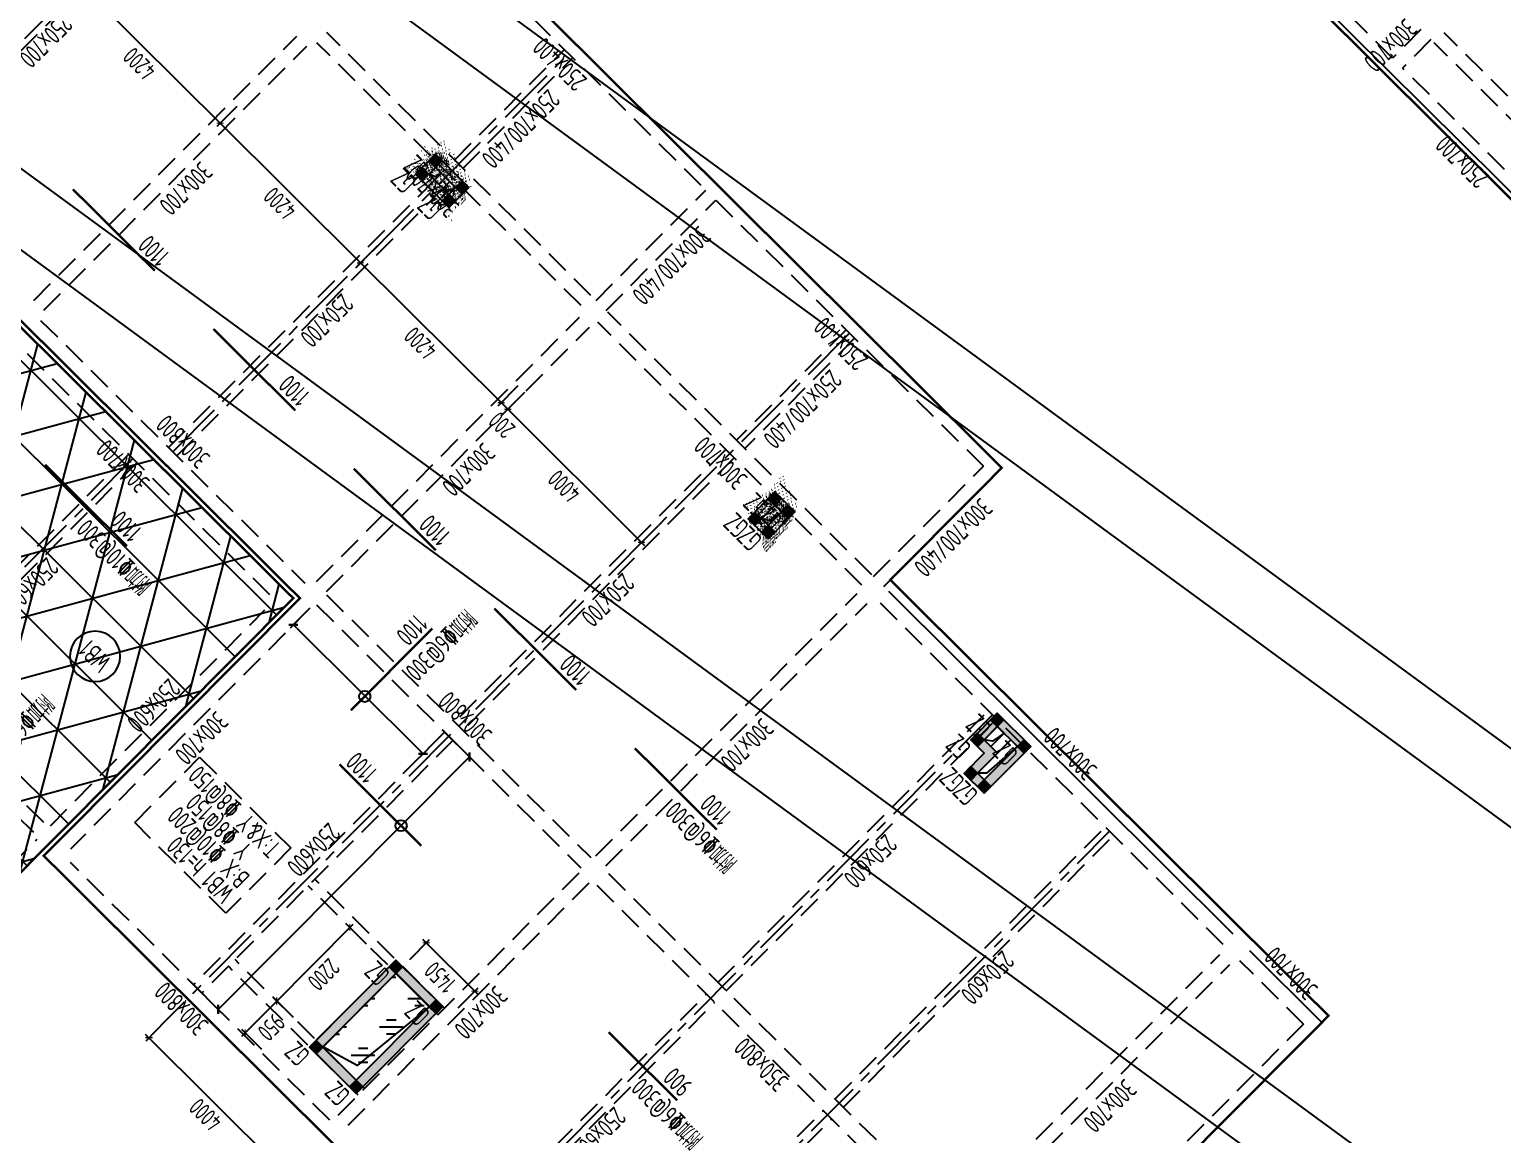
# Model space of a CAD drawing. Extents: x 517450926 to 520131079, y 3499134486 to 3500888201.
# Drawn here: x 518518356 to 518549581, y 3500261600 to 3500285021 of the extents above; entities that cross this region are included whole.
import ezdxf
from ezdxf.enums import TextEntityAlignment as Align

# ---------------------------------------------------------------- set-up
doc = ezdxf.new("R2010")
doc.units = 0
doc.header["$LTSCALE"] = 1000
doc.header["$MEASUREMENT"] = 0
doc.linetypes.add('CENTER', pattern=[2, 1.25, -0.25, 0.25, -0.25])
doc.linetypes.add('DASHED', pattern=[0.75, 0.5, -0.25])
doc.layers.get('0').update_dxf_attribs({"linetype": 'CONTINUOUS'})
doc.layers.get('Defpoints').update_dxf_attribs({"color": 2, "linetype": 'CONTINUOUS'})
for name, color, linetype in [('S_AXIS', 8, 'CENTER'), ('S_AXIS_DIMS', 3, 'CONTINUOUS'), ('S_BEAM', 4, 'DASHED'), ('S_BEAM_SECD_TEXT_HORZ', 9, 'CONTINUOUS'), ('S_BEAM_TEXT_HORZ', 7, 'CONTINUOUS'), ('S_BEAM_TEXT_VERT', 41, 'CONTINUOUS'), ('S_COLU', 2, 'CONTINUOUS'), ('S_COLU_HACH', 15, 'CONTINUOUS'), ('S_COLU_TEXT', 7, 'CONTINUOUS'), ('S_DETL', 7, 'CONTINUOUS'), ('S_DETL_HACH', 254, 'CONTINUOUS'), ('S_FLOR_ENHN', 91, 'DASHED'), ('S_FLOR_TEXT', 51, 'CONTINUOUS'), ('S_HOLE', 201, 'CONTINUOUS'), ('S_INDX', 11, 'CONTINUOUS'), ('S_PLAN_HACH', 254, 'CONTINUOUS'), ('S_PLAN_REIN', 1, 'CONTINUOUS')]:
    doc.layers.add(name, color=color, linetype=linetype)
doc.styles.add('TH-STYLE1', font='Tssdeng.shx', dxfattribs={"width": 0.7, "bigfont": 'Tssdchn.shx'})
doc.styles.add('TH-STYLE3', font='tssdeng.shx', dxfattribs={"width": 0.7, "bigfont": 'tssdchn.shx'})
doc.styles.add('样式 1', font='Tssdeng.shx', dxfattribs={"width": 0.7, "bigfont": 'Tssdchn.shx'})
doc.dimstyles.new('TSSD_100_100', dxfattribs={"dimtxt": 375, "dimasz": 100, "dimexe": 100, "dimexo": 0, "dimgap": 125, "dimtad": 1, "dimdec": 1, "dimdsep": 46, "dimtxsty": 'TH-STYLE3', "dimblk": 'ARCHTICK', "dimcen": -100, "dimdle": 100, "dimclrt": 7, "dimadec": 0, "dimazin": 0, "dimtfac": 1, "dimtdec": 1, "dimtix": 1, "dimtmove": 2, "dimatfit": 3, "dimldrblk": 'ARCHTICK', "dimfxl": 500, "dimfxlon": 1, "dimtolj": 1, "dimtzin": 0, "dimarcsym": 0})
doc.dimstyles.new('TSSD_100_100$0', dxfattribs={"dimtxt": 300, "dimasz": 100, "dimexe": 100, "dimexo": 250, "dimgap": 100, "dimtad": 1, "dimdec": 0, "dimzin": 0, "dimdsep": 46, "dimtxsty": 'TH-STYLE3', "dimblk": '_tsdbk', "dimcen": 0, "dimdle": 100, "dimclrt": 7, "dimadec": 1, "dimazin": 0, "dimtfac": 1, "dimtdec": 0, "dimtix": 1, "dimtmove": 2, "dimatfit": 3, "dimldrblk": '_tsdbk', "dimfxl": 1, "dimtolj": 1, "dimtzin": 0, "dimarcsym": 0})
pattern_1 = [(49.99999999999999, (-4138.909421205521, -3263.730762004852), (71.72601826007536, -6.275213498259504), [7.5, -82.5]), (355, (-4138.909421205521, -3263.730762004852), (-13.8751333613, 75.21921337000119), [6, -66]), (100.45144446, (-4132.93225312233, -3264.253695964813), (57.8508846727112, 68.94399909686294), [6.374019199999998, -70.11421119999997]), (46.18420000000002, (-4138.909421205521, -3243.730761528015), (106.7241330671573, -16.55192807930766), [11.25, -123.75]), (96.63563549, (-4130.015746593475, -3245.110092639923), (93.46619456742285, 97.41186007745506), [9.5610342, -105.171376]), (351.1841639899999, (-4138.909421205521, -3243.730761528015), (93.46619450547733, 97.41186002699904), [9, -99.0000001]), (20.99999999999998, (-4128.909420967102, -3248.730761528015), (59.69070521184618, -40.2618890665339), [7.5, -82.5]), (326.0000000000001, (-4128.909420967102, -3248.730761528015), (24.33153319215817, 72.5150045046853), [6, -66]), (71.45144473999999, (-4123.935195684433, -3252.085919380188), (84.02223767299711, 32.25311528063538), [6.374019000000001, -70.1142112]), (37.50000000000001, (-4138.909421205521, -3263.730762004852), (1.215985531729071, 33.28938538313115), [0, -65.19999999999999, 0, -67, 0, -66.25]), (7.499999999999987, (-4138.909421205521, -3263.730762004852), (26.30695374421486, 39.44117118823603), [0, -38.2, 0, -63.7, 0, -25.25]), (327.4999999999999, (-4161.209421157837, -3263.730761528015), (53.38224361724092, -2.255487173437977), [0, -25, 0, -78, 0, -103.5]), (317.5, (-4171.209421157837, -3263.730761528015), (58.31861693423862, 10.01049823323177), [0, -32.49999999999999, 0, -51.79999999999999, 0, -73.49999999999999])]

# ---------------------------------------------------------------- blocks, each defined once
blk = doc.blocks.new('_ArchTick')
at = {"color": 0, "const_width": 0.25}
blk.add_lwpolyline([(-0.5303300858904549, -0.5303300858895454), (0.5303300858904549, 0.5303300858895454)], dxfattribs=at)
blk = doc.blocks.new('*D164')
at = {"layer": 'Defpoints', "color": 0, "transparency": 16777216}
for p in [(518521376.2760944, 3500264141.34024), (518520889.4949999, 3500263651.879093), (518524212.457341, 3500261320.688554)]:
    blk.add_point(p, dxfattribs=at)
at = {"layer": 'S_AXIS_DIMS', "color": 0, "lineweight": -2, "transparency": 16777216}
for p, q in [((518521242.0764606, 3500264006.401749), (518520818.9787078, 3500263580.974562)), ((518523796.5807779, 3500260760.711115), (518520818.5904686, 3500263722.395385)), ((518524078.2577074, 3500261185.750063), (518523655.1599545, 3500260760.322876))]:
    blk.add_line(p, q, dxfattribs=at)
at = {"layer": 'S_AXIS_DIMS', "color": 0, "lineweight": -2, "transparency": 16777216, "xscale": 100, "yscale": 100, "zscale": 100}
for p, rotation in [((518520889.4949999, 3500263651.879093), 135.1572922653654), ((518523725.6762466, 3500260831.227407), 315.1572922653655)]:
    blk.add_blockref('_ArchTick', p, dxfattribs=dict(at, rotation=rotation))
at = {"layer": 'S_AXIS_DIMS', "color": 7, "transparency": 16777216, "insert": (518522087.2222102, 3500262019.97659), "char_height": 375, "attachment_point": 5, "rotation": 135.1572922653654, "style": 'TH-STYLE3'}
blk.add_mtext('\\A1;4000', dxfattribs=at)
blk = doc.blocks.new('*D165')
at = {"layer": 'Defpoints', "color": 0, "transparency": 16777216}
for p in [(518525861.4294615, 3500280563.328172), (518525373.9640305, 3500280073.17892), (518528839.4197838, 3500277601.643887)]:
    blk.add_point(p, dxfattribs=at)
at = {"layer": 'S_AXIS_DIMS', "color": 0, "lineweight": -2, "transparency": 16777216}
for p, q in [((518525726.5454912, 3500280427.701575), (518525303.4477382, 3500280002.274388)), ((518528422.8588848, 3500277040.978343), (518525303.0594993, 3500280143.695211)), ((518528704.5358145, 3500277466.017291), (518528281.4380615, 3500277040.590104))]:
    blk.add_line(p, q, dxfattribs=at)
at = {"layer": 'S_AXIS_DIMS', "color": 0, "lineweight": -2, "transparency": 16777216, "xscale": 100, "yscale": 100, "zscale": 100}
for p, rotation in [((518525373.9640305, 3500280073.17892), 135.1572922653654), ((518528351.9543538, 3500277111.494636), 315.1572922653655)]:
    blk.add_blockref('_ArchTick', p, dxfattribs=dict(at, rotation=rotation))
at = {"layer": 'S_AXIS_DIMS', "color": 7, "transparency": 16777216, "insert": (518526642.5957789, 3500278370.760118), "char_height": 375, "attachment_point": 5, "rotation": 135.1572922653654, "style": 'TH-STYLE3'}
blk.add_mtext('\\A1;4200', dxfattribs=at)
blk = doc.blocks.new('*D166')
at = {"layer": 'Defpoints', "color": 0, "transparency": 16777216}
for p in [(518522883.4391365, 3500283525.012454), (518522395.9737082, 3500283034.863205), (518525861.4294586, 3500280563.328168)]:
    blk.add_point(p, dxfattribs=at)
at = {"layer": 'S_AXIS_DIMS', "color": 0, "lineweight": -2, "transparency": 16777216}
for p, q in [((518525444.8685627, 3500280002.662628), (518522325.0691769, 3500283105.379497)), ((518522748.5551689, 3500283389.38586), (518522325.4574161, 3500282963.958673)), ((518525726.5454924, 3500280427.701576), (518525303.4477396, 3500280002.274389))]:
    blk.add_line(p, q, dxfattribs=at)
at = {"layer": 'S_AXIS_DIMS', "color": 0, "lineweight": -2, "transparency": 16777216, "xscale": 100, "yscale": 100, "zscale": 100}
for p, rotation in [((518522395.9737082, 3500283034.863205), 135.1572922653654), ((518525373.9640317, 3500280073.178921), 315.1572922653655)]:
    blk.add_blockref('_ArchTick', p, dxfattribs=dict(at, rotation=rotation))
at = {"layer": 'S_AXIS_DIMS', "color": 7, "transparency": 16777216, "insert": (518523664.6054568, 3500281332.444403), "char_height": 375, "attachment_point": 5, "rotation": 135.1572922653654, "style": 'TH-STYLE3'}
blk.add_mtext('\\A1;4200', dxfattribs=at)
blk = doc.blocks.new('*D167')
at = {"layer": 'Defpoints', "color": 0, "transparency": 16777216}
for p in [(518519905.4488153, 3500286486.69674), (518519417.9833865, 3500285996.54749), (518522883.4391379, 3500283525.012455)]:
    blk.add_point(p, dxfattribs=at)
at = {"layer": 'S_AXIS_DIMS', "color": 0, "lineweight": -2, "transparency": 16777216}
for p, q in [((518519770.5648475, 3500286351.070146), (518519347.4670944, 3500285925.642959)), ((518522466.8782408, 3500282964.346913), (518519347.0788553, 3500286067.063782)), ((518522748.5551708, 3500283389.385861), (518522325.4574177, 3500282963.958674))]:
    blk.add_line(p, q, dxfattribs=at)
at = {"layer": 'S_AXIS_DIMS', "color": 0, "lineweight": -2, "transparency": 16777216, "xscale": 100, "yscale": 100, "zscale": 100}
for p, rotation in [((518519417.9833865, 3500285996.54749), 135.1572922653654), ((518522395.9737098, 3500283034.863206), 315.1572922653655)]:
    blk.add_blockref('_ArchTick', p, dxfattribs=dict(at, rotation=rotation))
at = {"layer": 'S_AXIS_DIMS', "color": 7, "transparency": 16777216, "insert": (518520686.6151352, 3500284294.128688), "char_height": 375, "attachment_point": 5, "rotation": 135.1572922653654, "style": 'TH-STYLE3'}
blk.add_mtext('\\A1;4200', dxfattribs=at)
blk = doc.blocks.new('*D172')
at = {"layer": 'Defpoints', "color": 0, "transparency": 16777216}
for p in [(518528834.8885312, 3500277597.087687), (518528976.6975975, 3500277456.0551), (518528493.7634213, 3500276970.46205)]:
    blk.add_point(p, dxfattribs=at)
at = {"layer": 'S_AXIS_DIMS', "color": 0, "lineweight": -2, "transparency": 16777216}
for p, q in [((518528351.9543557, 3500277111.494638), (518528281.0498245, 3500277182.01093)), ((518528704.5358167, 3500277466.017294), (518528281.4380636, 3500277040.590107)), ((518528846.3448822, 3500277324.984706), (518528423.2471292, 3500276899.557519)), ((518528351.9543557, 3500277111.494638), (518528493.7634213, 3500276970.46205)), ((518528493.7634213, 3500276970.46205), (518528564.6679525, 3500276899.945758))]:
    blk.add_line(p, q, dxfattribs=at)
at = {"layer": 'S_AXIS_DIMS', "color": 0, "lineweight": -2, "transparency": 16777216, "xscale": 100, "yscale": 100, "zscale": 100}
for p, rotation in [((518528351.9543557, 3500277111.494638), 315.1572922653655), ((518528493.7634213, 3500276970.46205), 135.1572922653654)]:
    blk.add_blockref('_ArchTick', p, dxfattribs=dict(at, rotation=rotation))
at = {"layer": 'S_AXIS_DIMS', "color": 7, "transparency": 16777216, "insert": (518528369.0599513, 3500276636.119896), "char_height": 375, "attachment_point": 5, "rotation": 135.1572922653654, "style": 'TH-STYLE3'}
blk.add_mtext('\\A1;200', dxfattribs=at)
blk = doc.blocks.new('*D278')
at = {"layer": 'Defpoints', "color": 0, "transparency": 16777216}
for p in [(518549895.1291022, 3500286861.138081), (518552873.1194119, 3500283899.453811), (518552520.537956, 3500283544.931159)]:
    blk.add_point(p, dxfattribs=at)
at = {"layer": 'S_AXIS_DIMS', "color": 0, "lineweight": -2, "transparency": 16777216}
for p, q in [((518549895.1291022, 3500286861.138081), (518549472.0313544, 3500286435.710899)), ((518549471.6431155, 3500286577.131722), (518552591.4424872, 3500283474.414867)), ((518552873.1194119, 3500283899.453811), (518552450.0216639, 3500283474.026628))]:
    blk.add_line(p, q, dxfattribs=at)
at = {"layer": 'S_AXIS_DIMS', "color": 0, "lineweight": -2, "transparency": 16777216, "xscale": 100, "yscale": 100, "zscale": 100}
for p, rotation in [((518549542.5476465, 3500286506.61543), 135.1572922659514), ((518552520.537956, 3500283544.931159), 315.1572922659514)]:
    blk.add_blockref('_ArchTick', p, dxfattribs=dict(at, rotation=rotation))
at = {"layer": 'S_AXIS_DIMS', "color": 7, "transparency": 16777216, "insert": (518550811.1793885, 3500284804.196635), "char_height": 375, "attachment_point": 5, "rotation": 135.1572922659514, "style": 'TH-STYLE3'}
blk.add_mtext('\\A1;4200', dxfattribs=at)
blk = doc.blocks.new('*D298')
at = {"layer": 'Defpoints', "color": 0, "transparency": 16777216}
for p in [(518526767.5251381, 3500265662.463688), (518526266.9030263, 3500265159.085319), (518527153.9861443, 3500263994.790025)]:
    blk.add_point(p, dxfattribs=at)
at = {"layer": 'S_AXIS_DIMS', "color": 0, "lineweight": -2, "transparency": 16777216}
for p, q in [((518526414.9436774, 3500265307.941032), (518526838.0414302, 3500265733.368219)), ((518527866.5453691, 3500264569.461162), (518526696.6206069, 3500265732.97998)), ((518527443.0593772, 3500264285.454798), (518527866.15713, 3500264710.881985))]:
    blk.add_line(p, q, dxfattribs=at)
at = {"layer": 'S_AXIS_DIMS', "color": 0, "lineweight": -2, "transparency": 16777216, "xscale": 100, "yscale": 100, "zscale": 100}
for p, rotation in [((518526767.5251381, 3500265662.463688), 135.1572922659514), ((518527795.6408379, 3500264639.977454), 315.1572922659514)]:
    blk.add_blockref('_ArchTick', p, dxfattribs=dict(at, rotation=rotation))
at = {"layer": 'S_AXIS_DIMS', "color": 7, "transparency": 16777216, "insert": (518527061.2195749, 3500264929.64391), "char_height": 375, "attachment_point": 5, "rotation": 135.1572922659514, "style": 'TH-STYLE3'}
blk.add_mtext('\\A1;1450', dxfattribs=at)
blk = doc.blocks.new('*D299')
at = {"layer": 'Defpoints', "color": 0, "transparency": 16777216}
for p in [(518523596.6008549, 3500264429.933163), (518524144.9054344, 3500263884.630835), (518523475.0006733, 3500263211.037805)]:
    blk.add_point(p, dxfattribs=at)
at = {"layer": 'S_AXIS_DIMS', "color": 0, "lineweight": -2, "transparency": 16777216}
for p, q in [((518522856.179801, 3500263685.4356), (518523667.117146, 3500264500.837694)), ((518523951.1235096, 3500264077.351703), (518523525.6963227, 3500264500.449455)), ((518523281.2187488, 3500263403.758671), (518522855.7915618, 3500263826.856424))]:
    blk.add_line(p, q, dxfattribs=at)
at = {"layer": 'S_AXIS_DIMS', "color": 0, "lineweight": -2, "transparency": 16777216, "xscale": 100, "yscale": 100, "zscale": 100}
for p, rotation in [((518523596.6008539, 3500264429.933163), 45.15729226595141), ((518522926.6960931, 3500263756.340132), 225.1572922659514)]:
    blk.add_blockref('_ArchTick', p, dxfattribs=dict(at, rotation=rotation))
at = {"layer": 'S_AXIS_DIMS', "color": 7, "transparency": 16777216, "insert": (518523483.2251337, 3500263872.773234), "char_height": 375, "attachment_point": 5, "rotation": 225.1572922659514, "style": 'TH-STYLE3'}
blk.add_mtext('\\A1;950', dxfattribs=at)
blk = doc.blocks.new('*D300')
at = {"layer": 'Defpoints', "color": 0, "transparency": 16777216}
for p in [(518525147.9592857, 3500265989.83285), (518525731.7161262, 3500265409.27238), (518524144.9054344, 3500263884.630835)]:
    blk.add_point(p, dxfattribs=at)
at = {"layer": 'S_AXIS_DIMS', "color": 0, "lineweight": -2, "transparency": 16777216}
for p, q in [((518523526.0845628, 3500264359.02863), (518525218.4755764, 3500266060.737381)), ((518525502.4819403, 3500265637.251389), (518525077.0547533, 3500266060.349142)), ((518523951.1235111, 3500264077.351701), (518523525.6963241, 3500264500.449454))]:
    blk.add_line(p, q, dxfattribs=at)
at = {"layer": 'S_AXIS_DIMS', "color": 0, "lineweight": -2, "transparency": 16777216, "xscale": 100, "yscale": 100, "zscale": 100}
for p, rotation in [((518525147.9592843, 3500265989.83285), 45.15729226595141), ((518523596.6008551, 3500264429.933162), 225.1572922659514)]:
    blk.add_blockref('_ArchTick', p, dxfattribs=dict(at, rotation=rotation))
at = {"layer": 'S_AXIS_DIMS', "color": 7, "transparency": 16777216, "insert": (518524593.8567302, 3500264989.519593), "char_height": 375, "attachment_point": 5, "rotation": 225.1572922659514, "style": 'TH-STYLE3'}
blk.add_mtext('\\A1;2200', dxfattribs=at)
blk = doc.blocks.new('_tsdbk')
blk.add_line((-1, 0), (0, 0))
at = {"const_width": 0.5}
blk.add_lwpolyline([(-0.7000000000000001, -0.7000000000000001), (0.7000000000000001, 0.7000000000000001)], dxfattribs=at)
blk = doc.blocks.new('*D388')
at = {"layer": 'Defpoints', "color": 0, "transparency": 16777216}
for p in [(518526919.9605582, 3500270362.544082), (518527681.928057, 3500269604.748928), (518521595.9811552, 3500265009.251374)]:
    blk.add_point(p, dxfattribs=at)
at = {"layer": 'S_FLOR_TEXT', "color": 0, "lineweight": -2, "transparency": 16777216}
for p, q in [((518527097.2219069, 3500270186.253372), (518527752.8325965, 3500269534.232644)), ((518522428.4649374, 3500264322.36076), (518527611.4117732, 3500269533.844388)), ((518521773.2425039, 3500264832.960665), (518522428.8531933, 3500264180.939937))]:
    blk.add_line(p, q, dxfattribs=at)
at = {"layer": 'S_FLOR_TEXT', "color": 0, "lineweight": -2, "transparency": 16777216, "xscale": 100, "yscale": 100, "zscale": 100}
for p, rotation in [((518527681.928057, 3500269604.748928), 45.15729901318959), ((518522357.9486537, 3500264251.456221), 225.1572990131896)]:
    blk.add_blockref('_tsdbk', p, dxfattribs=dict(at, rotation=rotation))
blk = doc.blocks.new('*D389')
at = {"layer": 'Defpoints', "color": 0, "transparency": 16777216}
for p in [(518528981.2288494, 3500277460.611299), (518528493.763422, 3500276970.46205), (518531817.4100943, 3500274639.959612)]:
    blk.add_point(p, dxfattribs=at)
at = {"layer": 'S_AXIS_DIMS', "color": 0, "lineweight": -2, "transparency": 16777216}
for p, q in [((518528846.3448827, 3500277324.984706), (518528423.2471299, 3500276899.557519)), ((518531400.8491995, 3500274079.294073), (518528422.858891, 3500277040.978343)), ((518531682.526129, 3500274504.333021), (518531259.4283762, 3500274078.905834))]:
    blk.add_line(p, q, dxfattribs=at)
at = {"layer": 'S_AXIS_DIMS', "color": 0, "lineweight": -2, "transparency": 16777216, "xscale": 100, "yscale": 100, "zscale": 100}
for p, rotation in [((518528493.763422, 3500276970.46205), 135.1572922653654), ((518531329.9446683, 3500274149.810366), 315.1572922653655)]:
    blk.add_blockref('_ArchTick', p, dxfattribs=dict(at, rotation=rotation))
at = {"layer": 'S_AXIS_DIMS', "color": 7, "transparency": 16777216, "insert": (518529691.4906321, 3500275338.559548), "char_height": 375, "attachment_point": 5, "rotation": 135.1572922653654, "style": 'TH-STYLE3'}
blk.add_mtext('\\A1;4000', dxfattribs=at)
blk = doc.blocks.new('*D390')
at = {"layer": 'Defpoints', "color": 0, "transparency": 16777216}
for p in [(518524407.2732923, 3500272861.47308), (518527154.8238757, 3500270128.966762), (518526699.5513396, 3500269671.187647)]:
    blk.add_point(p, dxfattribs=at)
at = {"layer": 'S_FLOR_TEXT', "color": 0, "lineweight": -2, "transparency": 16777216}
for p, q in [((518524230.9825621, 3500272684.211752), (518523881.4844642, 3500272332.789434)), ((518524022.9052875, 3500272333.177673), (518526628.6468084, 3500269741.703939)), ((518526978.5331454, 3500269951.705434), (518526629.0350475, 3500269600.283116))]:
    blk.add_line(p, q, dxfattribs=at)
at = {"layer": 'S_FLOR_TEXT', "color": 0, "lineweight": -2, "transparency": 16777216, "xscale": 100, "yscale": 100, "zscale": 100}
for p, rotation in [((518523952.0007563, 3500272403.693965), 135.1572923024953), ((518526699.5513396, 3500269671.187647), 315.1572923024953)]:
    blk.add_blockref('_tsdbk', p, dxfattribs=dict(at, rotation=rotation))
blk = doc.blocks.new('B-Num')
blk.add_circle((29.11959014578315, 398.9386537673927), 400)
at = {"style": 'TH-STYLE1', "width": 0.7, "flags": 8}
blk.add_attdef('LBN', text='', height=250, dxfattribs=at).set_placement((29.11959014578315, 277.5480480257174), align=Align.CENTER)
blk = doc.blocks.new('A$C04C438BD')
at = {"layer": 'S_COLU_HACH'}
blk.add_hatch(color=256, dxfattribs=at).paths.add_polyline_path([(0, 200), (200, 200), (200, 0), (0, 0)])
at = {"layer": 'S_COLU'}
blk.add_lwpolyline([(0, 200), (200, 200), (200, 0), (0, 0)], close=True, dxfattribs=at)
at = {"layer": 'S_COLU_TEXT', "style": 'TH-STYLE3', "width": 0.65}
blk.add_text('GZ', height=420, dxfattribs=at).set_placement((70, 270))
blk = doc.blocks.new('A$C764F1892')
at = {"layer": 'S_DETL_HACH'}
h = blk.add_hatch(dxfattribs=at)
h.set_pattern_fill('AR-CONC', color=256, scale=10)
h.set_pattern_definition(pattern_1)
h.paths.add_polyline_path([(18450.49998569489, 52654.1210193634), (18450.4999859333, 55254.12102031708), (17050.49998617172, 55254.1210193634), (17050.49998617172, 52654.12101984024)])
h.paths.add_polyline_path([(18250.49998617172, 52854.1210193634), (17250.49998617172, 52854.12101984024), (17250.49998569489, 55054.12102031708), (18250.4999859333, 55054.12102031708)], flags=16)
h = blk.add_hatch(dxfattribs=at)
h.set_pattern_fill('AR-CONC', color=256, scale=10)
h.set_pattern_definition(pattern_1)
h.paths.add_polyline_path([(13100.49998784065, 39954.12104797363), (13100.49998736382, 40754.12104558945), (12700.49998688698, 40754.12104558945), (12700.4999871254, 41354.12104415894), (12100.49998831749, 41354.12104701996), (12100.49998664856, 39954.12104797363)])
h.paths.add_polyline_path([(12900.49998736382, 40154.12104845047), (12300.49998688698, 40154.12104797363), (12300.49998831749, 41154.12104606628), (12500.49998736382, 41154.12104558945), (12500.49998736382, 40554.12104558945), (12900.49998760223, 40554.12104558945)], flags=16)
h = blk.add_hatch(dxfattribs=at)
h.set_pattern_fill('AR-CONC', color=256, scale=10)
h.set_pattern_definition(pattern_1)
h.paths.add_polyline_path([(19750.50819587708, 39955.2181801796), (19750.4914124012, 40755.21817970276), (19150.49823212624, 40754.12102890015), (19150.51501584053, 39954.12102985382)])
h.paths.add_polyline_path([(19550.49991106987, 40155.21818113327), (19350.4999101162, 40154.12102842331), (19350.4999101162, 40554.12102842331), (19550.49991059303, 40555.21818208694)], flags=16)
h = blk.add_hatch(dxfattribs=at)
h.set_pattern_fill('AR-CONC', color=256, scale=10)
h.set_pattern_definition(pattern_1)
h.paths.add_polyline_path([(29900.27256131172, 39954.11274051666), (29900.49998855591, 40554.10591936111), (28900.49999380112, 40554.12270450592), (28900.272564888, 39954.12952518463)])
h.paths.add_polyline_path([(29700.95109844208, 40154.12102556229), (29100.272564888, 40154.12102603912), (29100.49999332428, 40354.12102651596), (29700.49999094009, 40354.12102603912)], flags=16)
at = {"layer": 'S_DETL'}
for points in [[(17050.49998617172, 55254.1210193634), (18450.4999859333, 55254.12102031708), (18450.49998569489, 52654.1210193634), (17050.49998617172, 52654.12101984024)], [(17250.49998569489, 55054.12102031708), (18250.4999859333, 55054.12102031708), (18250.49998617172, 52854.1210193634), (17250.49998617172, 52854.12101984024)], [(13100.49998736382, 40754.12104558945), (12700.49998688698, 40754.12104558945), (12700.4999871254, 41354.12104415894), (12100.49998831749, 41354.12104701996), (12100.49998664856, 39954.12104797363), (13100.49998784065, 39954.12104797363)], [(19150.49823212624, 40754.12102890015), (19750.4914124012, 40755.21817970276), (19750.50819587708, 39955.2181801796), (19150.51501584053, 39954.12102985382)], [(19550.49991059303, 40555.21818208694), (19350.4999101162, 40554.12102842331), (19350.4999101162, 40154.12102842331), (19550.49991106987, 40155.21818113327)], [(28900.49999380112, 40554.12270450592), (28900.272564888, 39954.12952518463), (29900.27256131172, 39954.11274051666), (29900.49998855591, 40554.10591936111)], [(29100.272564888, 40154.12102603912), (29100.49999332428, 40354.12102651596), (29700.49999094009, 40354.12102603912), (29700.95109844208, 40154.12102556229)]]:
    blk.add_lwpolyline(points, close=True, dxfattribs=at)
blk.add_lwpolyline([(12900.49998688698, 40554.12104558945), (12500.49998736382, 40554.12104558945), (12500.49998736382, 41154.12104558945), (12300.49998831749, 41154.12104606628), (12300.49998688698, 40154.12104797363), (12900.49998736382, 40154.12104845047), (12900.49998736382, 40554.12104606628)], dxfattribs=at)
at = {"layer": 'S_COLU'}
for p in [(17050.49998617172, 55054.12101984024), (18250.49999713898, 55053.44287490845), (17050.49998641014, 52654.12101888657), (18250.4999973774, 52653.44287395477), (12100.49998831749, 41154.12104701996), (12500.49998736382, 41154.12104415894), (12900.49998688698, 40554.12104558945), (19150.4982316494, 40554.12102890015), (19550.49142432213, 40554.54003429413), (28900.49999332428, 40354.12270450592), (29700.50000023842, 40353.42777347565), (12100.49998688698, 39954.12104797363), (12900.49998736382, 39954.12104845047), (19150.5150039196, 39954.79917478561), (19550.50819587708, 39955.21817970276), (28900.49329137802, 39954.80766820908), (29700.49329805374, 39954.1127371788)]:
    blk.add_blockref('A$C04C438BD', p, dxfattribs=at)

msp = doc.modelspace()

# ---------------------------------------------------------------- hatches: boundary and pattern name
at = {"layer": 'S_PLAN_HACH', "transparency": 33554559}
h = msp.add_hatch(dxfattribs=at)
h.set_pattern_fill('NET3', color=256, scale=10000)
h.set_pattern_definition([(135.1572922659513, (518275663.3812712, 3500508607.999964), (-881.4536518802511, -886.3066397060157), []), (195.1572922659514, (518275663.3812712, 3500508607.999964), (326.8372395881056, -1206.51457463987), []), (255.1572922659514, (518275663.3812712, 3500508607.999964), (1208.290891468357, -320.2079349338547), [])])
h.paths.add_polyline_path([(518516112.6146809, 3500265103.274226), (518490587.0503843, 3500290489.072839), (518498414.3589899, 3500298359.475978), (518523939.9232866, 3500272973.677364)], flags=17)
h = msp.add_hatch(dxfattribs=at)
h.set_pattern_fill('GOST_GLASS', color=256, scale=100)
h.set_pattern_definition([(180.1572922659514, (518601054.3006722, 3500126081.514159), (-601.6448977409144, 598.3505803643253), [500, -700]), (180.1572922659514, (518600903.8894721, 3500126231.10178), (-601.6448977409144, 598.3505803643253), [200, -1000]), (180.1572922659514, (518600904.7130513, 3500125931.102959), (-601.6448977409144, 598.3505803643253), [200, -1000])])
h.paths.add_polyline_path([(518525283.557328, 3500262752.213651), (518524574.5120155, 3500263457.376571), (518526125.870443, 3500265017.276257), (518526834.9157556, 3500264312.113337)])

# ---------------------------------------------------------------- linework, layer by layer
at = {"layer": 'S_AXIS'}
for p, q in [((518515437.2658599, 3500281993.913416), (518523828.7065088, 3500290431.554517)), ((518521393.2464783, 3500276070.544875), (518529784.6871279, 3500284508.185977)), ((518535740.6677633, 3500278584.817419), (518521242.0764545, 3500264006.401745)), ((518520545.1116472, 3500275926.796497), (518513140.900975, 3500268481.82073)), ((518526808.0821537, 3500258470.872808), (518538768.086944, 3500270496.725359)), ((518529289.7407451, 3500256002.802583), (518541249.7455304, 3500268028.655135))]:
    msp.add_line(p, q, dxfattribs=at)
at = {"layer": 'S_BEAM', "linetype": 'Continuous'}
for p, q in [((518514858.3127315, 3500299705.417521), (518538965.8533143, 3500275729.878205)), ((518523663.7463179, 3500273248.342095), (518517778.670225, 3500279101.19435)), ((518518380.968622, 3500278643.224823), (518523982.426581, 3500273072.43774)), ((518536462.5249455, 3500273212.767348), (518538965.8533144, 3500275729.878205)), ((518524088.7833951, 3500272966.663284), (518519011.6122504, 3500267861.538935)), ((518543872.0484645, 3500265843.814795), (518536568.8836734, 3500273106.990987)), ((518518975.9650968, 3500267967.506747), (518523524.2667627, 3500272540.849837)), ((518516543.1537552, 3500265521.301173), (518518693.8999223, 3500267683.888628)), ((518524508.6546082, 3500261689.422177), (518519013.5534472, 3500267154.434821)), ((518545751.018541, 3500263975.13305), (518544226.5711193, 3500265491.233335)), ((518545751.0185409, 3500263975.13305), (518534045.3140557, 3500252204.980876))]:
    msp.add_line(p, q, dxfattribs=at)
at = {"layer": 'S_BEAM', "linetype": 'ByBlock'}
msp.add_line((518550513.1264592, 3500280817.410746), (518532822.428273, 3500298411.209506), dxfattribs=at)
at = {"layer": 'S_BEAM'}
for p, q in [((518547250.5437641, 3500284414.709337), (518541507.2712557, 3500290126.523517)), ((518515525.8965238, 3500281905.768051), (518521378.7506521, 3500287790.846028)), ((518526913.0536266, 3500287364.095798), (518532691.7729225, 3500281617.017982)), ((518547849.9355384, 3500285017.401165), (518547250.543764, 3500284414.709337)), ((518518449.9319704, 3500279279.812628), (518524020.7209339, 3500284881.27249)), ((518518662.645564, 3500279068.263752), (518524233.4345277, 3500284669.723613)), ((518530046.8296024, 3500279170.229295), (518524445.3716424, 3500284741.016378)), ((518530258.378479, 3500279382.942888), (518524656.920519, 3500284953.729972)), ((518548062.6491317, 3500284805.852289), (518547463.25756, 3500284203.160665)), ((518553735.0116058, 3500279164.548925), (518548133.5536463, 3500284735.336008)), ((518553946.5604823, 3500279377.262518), (518548345.1025229, 3500284948.049602)), ((518527369.0188189, 3500282256.481812), (518529696.0564635, 3500284596.331343)), ((518527546.2801471, 3500282080.19108), (518529873.3177913, 3500284420.040612)), ((518550689.41719, 3500280994.672074), (518547463.2575601, 3500284203.160665)), ((518521304.6158145, 3500276158.69024), (518527157.4699428, 3500282043.768217)), ((518521481.8771423, 3500275982.39951), (518527334.7312706, 3500281867.477487)), ((518530364.7352828, 3500279277.168454), (518532691.7729226, 3500281617.017982)), ((518530577.4488763, 3500279065.619578), (518532904.486516, 3500281405.469106)), ((518532904.486516, 3500281405.469105), (518538576.8489893, 3500275764.165754)), ((518523452.1974414, 3500273035.628502), (518517567.1213486, 3500278888.480757)), ((518518592.5174986, 3500278855.938416), (518524193.9754576, 3500273285.151333)), ((518524441.3648559, 3500273321.185939), (518530012.1538222, 3500278922.645799)), ((518536002.8121421, 3500273246.858854), (518530401.3522664, 3500278817.647843)), ((518536214.3610187, 3500273459.572448), (518530612.901143, 3500279030.361436)), ((518524654.0784494, 3500273109.637063), (518530224.8674157, 3500278711.096922)), ((518535669.7632338, 3500278655.33371), (518533342.7255941, 3500276315.484185)), ((518535847.0245616, 3500278479.04298), (518533519.9869217, 3500276139.193455)), ((518520456.480982, 3500276014.941864), (518515661.3723412, 3500271193.432964)), ((518533113.450585, 3500276120.399664), (518527366.372752, 3500270341.680356)), ((518533290.7119126, 3500275944.108934), (518527543.6340802, 3500270165.389626)), ((518520633.7423102, 3500275838.651134), (518515838.6336712, 3500271017.142236)), ((518536249.8113509, 3500273424.316225), (518538576.8489891, 3500275764.165754)), ((518518657.0888271, 3500268214.119649), (518512772.0126637, 3500274066.971832)), ((518518445.5399532, 3500268001.406053), (518512560.4637898, 3500273854.258235)), ((518524442.7255421, 3500272826.214951), (518530044.1835079, 3500267255.427873)), ((518524654.2744185, 3500273038.928545), (518530255.7323842, 3500267468.141467)), ((518530361.7009517, 3500267503.787861), (518535897.2298905, 3500273069.79357)), ((518530574.4145453, 3500267292.238985), (518536109.9434848, 3500272858.244692)), ((518543660.4995879, 3500265631.101202), (518536357.3347967, 3500272894.277393)), ((518518798.7037688, 3500268143.797477), (518523347.0054347, 3500272717.140568)), ((518524301.4969887, 3500272755.114407), (518519224.325844, 3500267649.990058)), ((518532950.0075268, 3500264823.877557), (518538679.4562781, 3500270584.870727)), ((518533127.2688554, 3500264647.586826), (518538856.7176066, 3500270408.579995)), ((518527154.8238759, 3500270128.966763), (518521830.8438364, 3500264775.674683)), ((518527332.0852036, 3500269952.676033), (518522008.1051643, 3500264599.383953)), ((518535431.6661209, 3500262355.807334), (518541161.1148674, 3500268116.8005)), ((518516365.8924273, 3500265697.591903), (518518516.6385943, 3500267860.179358)), ((518535608.9274483, 3500262179.516604), (518541338.3761955, 3500267940.509769)), ((518524720.2034848, 3500261902.135771), (518519225.1023238, 3500267367.148414)), ((518527012.177082, 3500264135.822612), (518524264.6264985, 3500266868.328936)), ((518527153.2096658, 3500264277.631674), (518524405.6590823, 3500267010.137999)), ((518524896.6883354, 3500262008.686692), (518530009.1194906, 3500267149.265206)), ((518525109.4019295, 3500261797.137816), (518530221.8330848, 3500266937.71633)), ((518530381.0770907, 3500266885.120279), (518537684.2438253, 3500259621.942182)), ((518530627.8841129, 3500267133.286139), (518537931.0508473, 3500259870.108039)), ((518525460.818653, 3500262575.922924), (518522713.2680695, 3500265308.429248)), ((518538107.7298265, 3500259905.948554), (518543590.3715339, 3500265418.775848)), ((518525319.7860692, 3500262434.113862), (518522572.2354857, 3500265166.620186)), ((518524432.7029553, 3500263598.409156), (518525984.0613847, 3500265158.308844)), ((518524574.5120171, 3500263457.376572), (518526125.8704466, 3500265017.276259)), ((518538320.4434201, 3500259694.399678), (518543803.0851274, 3500265207.226972)), ((518545362.2083306, 3500263938.710194), (518544015.022243, 3500265278.519742)), ((518527396.849538, 3500259240.145747), (518532703.200505, 3500264575.711699)), ((518527574.1108654, 3500259063.855017), (518532880.4618332, 3500264399.420968)), ((518545362.2083303, 3500263938.710194), (518539632.759598, 3500258177.717029)), ((518529878.5081273, 3500256772.07552), (518535184.8590987, 3500262107.641476)), ((518530055.7694548, 3500256595.78479), (518535362.1204271, 3500261931.350747))]:
    msp.add_line(p, q, dxfattribs=at)
at = {"layer": 'S_FLOR_ENHN', "linetype": 'ByBlock', "const_width": 50}
for points in [[(518561505.6578245, 3500269038.860927), (518568451.5126308, 3500276022.95725), (518567884.276391, 3500276587.087598), (518579625.2390232, 3500288392.692028), (518547646.9428855, 3500320195.185275), (518548140.9095122, 3500320691.871516), (518541369.5486239, 3500327426.152648), (518523211.3891401, 3500309168.067163), (518523955.8867191, 3500308427.646091), (518522863.068485, 3500307328.811169), (518532328.8233786, 3500297914.886174), (518532751.9288313, 3500298340.321918), (518550442.6101673, 3500280746.506216), (518550090.0274952, 3500280391.984814)], [(518534045.3140561, 3500252204.980876), (518545892.0511374, 3500264116.942124), (518536603.5575299, 3500273354.576408), (518538965.8533145, 3500275729.878205), (518514858.3127273, 3500299705.417516), (518512989.6309903, 3500297826.447445), (518507033.6503716, 3500303749.815984), (518500123.053736, 3500296801.171914), (518524088.7833953, 3500272966.663284), (518518659.0307893, 3500267507.016279)]]:
    msp.add_lwpolyline(points, close=True, dxfattribs=at)
at = {"layer": 'S_FLOR_TEXT', "linetype": 'CENTER', "const_width": 50}
msp.add_lwpolyline([(518516120.0560037, 3500265095.873987), (518490594.4247924, 3500290481.739149), (518498421.7332171, 3500298352.142106), (518523947.3644284, 3500272966.276943)], close=True, dxfattribs=at)
at = {"layer": 'S_FLOR_TEXT', "linetype": 'DASHED'}
msp.add_lwpolyline([(518522518.7450279, 3500266289.18214), (518520585.6843752, 3500268211.658285), (518521962.9444759, 3500269596.501117), (518523896.0051286, 3500267674.024973)], close=True, dxfattribs=at)
at = {"layer": 'S_FLOR_TEXT'}
for centre in [(518525461.6540954, 3500270884.978856), (518526231.3752769, 3500268146.209559)]:
    msp.add_circle(centre, 119.9999551789678, dxfattribs=at)
at = {"layer": 'S_HOLE'}
for points in [[(518526945.9210817, 3500281831.054581), (518526821.8381392, 3500281954.458105), (518526962.8510242, 3500282096.24736), (518527086.9339666, 3500281972.843836)], [(518527247.2653227, 3500281531.360355), (518527123.1823802, 3500281654.763879), (518527264.1952651, 3500281796.553133), (518527388.2782076, 3500281673.14961)], [(518534019.424585, 3500274514.212748), (518533879.4976893, 3500274653.373472), (518534160.7994556, 3500274936.223991), (518534300.7263513, 3500274797.063267)], [(518538734.5758306, 3500269824.879371), (518538592.7667791, 3500269965.911945), (518538874.8319272, 3500270249.530049), (518539016.6409788, 3500270108.497475)], [(518538453.2871515, 3500269258.41959), (518538594.6862181, 3500269117.794757), (518539299.8491383, 3500269826.840067), (518539158.4500716, 3500269967.464901)]]:
    msp.add_lwpolyline(points, close=True, dxfattribs=at)
for points in [[(518527086.7985116, 3500281972.707635), (518526962.2898592, 3500281900.345953), (518526821.8381403, 3500281954.458106)], [(518527388.1427526, 3500281673.013409), (518527263.6341001, 3500281600.651727), (518527123.1823813, 3500281654.763879)], [(518534300.7263514, 3500274797.063266), (518534039.1783792, 3500274606.212135), (518533879.4976889, 3500274653.373471)], [(518539016.6409783, 3500270108.497475), (518538771.5731476, 3500269938.56796), (518538592.7668004, 3500269965.911966)], [(518539301.8878912, 3500269828.890046), (518538639.4481263, 3500269258.837972), (518538453.2871514, 3500269258.41959)], [(518526834.9157547, 3500264312.113333), (518525303.2154033, 3500263065.245299), (518524574.5120178, 3500263457.376573)]]:
    msp.add_lwpolyline(points, dxfattribs=at)
at = {"layer": 'S_INDX'}
for p, q in [((518561633.0549688, 3500261081.522069), (518512354.9844097, 3500297188.306781)), ((518505866.3188817, 3500291089.35037), (518555144.3894848, 3500254982.565772)), ((518568014.4627699, 3500254735.055772), (518518736.3922108, 3500290841.840485)), ((518512460.4402805, 3500284531.335201), (518561738.5108836, 3500248424.550602))]:
    msp.add_line(p, q, dxfattribs=at)
at = {"layer": 'S_PLAN_HACH', "transparency": 33554559}
msp.add_lwpolyline([(518525283.557328, 3500262752.213651), (518524574.5120155, 3500263457.376571), (518526125.870443, 3500265017.276257), (518526834.9157556, 3500264312.113337)], close=True, dxfattribs=at)
at = {"layer": 'S_PLAN_REIN'}
for points, const_width in [([(518519275.6382191, 3500281634.536497), (518521012.8003928, 3500279906.886185)], 50), ([(518522253.6285138, 3500278672.852241), (518523990.7906874, 3500276945.201929)], 50), ([(518518686.9852007, 3500275795.628189), (518520424.1473744, 3500274067.977878)], 50), ([(518525231.6188362, 3500275711.167956), (518526968.7810099, 3500273983.517644)], 50), ([(518528209.6091494, 3500272749.483682), (518529946.7713231, 3500271021.83337)], 50), ([(518525167.5397487, 3500270589.245209), (518526895.1900583, 3500272326.407384)], 50.00000000000001), ([(518531187.5994562, 3500269787.799412), (518532924.7616299, 3500268060.149101)], 50), ([(518524924.3203937, 3500269446.107235), (518526661.4825674, 3500267718.456923)], 50), ([(518530632.1351519, 3500263769.545714), (518532085.6792009, 3500262323.960571)], 50)]:
    msp.add_lwpolyline(points, dxfattribs=dict(at, const_width=const_width))

# ---------------------------------------------------------------- block references
at = {"layer": 'S_DETL', "rotation": 135.1572922454761}
msp.add_blockref('A$C764F1892', (518576333.8077895, 3500289621.09769), dxfattribs=at)
at = {"layer": 'S_FLOR_TEXT'}
ref = msp.add_blockref('B-Num', (518520094.3272812, 3500272139.190188), dxfattribs=dict(at, xscale=-1.333333333333333, yscale=1.333333333333333, zscale=1.333333333333333, rotation=135.157292271626))
ref.add_attrib('LBN', 'WB1', dxfattribs={"layer": '0', "height": 399.9999999999999, "rotation": 135.1572893714667, "style": 'TH-STYLE3', "width": 0.7, "flags": 8}).set_placement((518519746.7677644, 3500271734.657338), align=Align.MIDDLE)

# ---------------------------------------------------------------- texts
at = {"layer": 'S_BEAM_SECD_TEXT_HORZ', "linetype": 'Continuous', "width": 0.7}
for s, rotation, style, p in [('250x700', 225.1572978134186, '样式 1', (518518564.1810139, 3500284913.349121)), ('250x400', 135.1572881541092, 'TH-STYLE3', (518529735.9791593, 3500284423.756949)), ('250x700/400', 225.1572978134186, '样式 1', (518528629.9708272, 3500283050.697989)), ('250x700', 135.1572881541092, 'TH-STYLE3', (518548865.9825512, 3500282360.22464)), ('250x700', 225.1572978134186, '样式 1', (518524520.1616325, 3500278989.98058)), ('250x400', 135.1572881541092, 'TH-STYLE3', (518535691.9597703, 3500278500.388416)), ('250x700/400', 225.1572978134186, '样式 1', (518534603.6775964, 3500277109.700357)), ('250x600', 225.1572978134186, '样式 1', (518518268.1604849, 3500273396.096632)), ('250x700', 225.1572978134186, '样式 1', (518530476.1422679, 3500273066.612023)), ('250x600', 225.1572978134186, '样式 1', (518524240.3670126, 3500267773.914335)), ('250x600', 225.1572978134186, '样式 1', (518536042.1479663, 3500267531.083087)), ('250x600', 225.1572978134186, '样式 1', (518538523.8065571, 3500265063.012863)), ('250x600', 225.1572978134186, '样式 1', (518530295.0701574, 3500261752.363801))]:
    msp.add_text(s, height=400, rotation=rotation, dxfattribs=dict(at, style=style)).set_placement(p, align=Align.CENTER)
at = {"layer": 'S_BEAM_TEXT_HORZ', "linetype": 'Continuous', "style": '样式 1', "width": 0.7}
for s, p in [('300x700', (518527031.9933847, 3500281740.337876)), ('300x800', (518521747.5393485, 3500276426.789462)), ('300x700', (518520473.9951094, 3500275908.46764)), ('300x700', (518533146.0634118, 3500275975.92722)), ('300x800', (518527728.8288111, 3500270564.321933)), ('300x700', (518540557.0207021, 3500269813.811581)), ('300x700', (518545236.7187966, 3500265159.737251)), ('300x800', (518521714.909415, 3500264410.933468)), ('350x800', (518534004.1919767, 3500263224.907125))]:
    msp.add_text(s, height=400, rotation=135.1572881541092, dxfattribs=at).set_placement(p, align=Align.CENTER)
at = {"layer": 'S_BEAM_TEXT_VERT', "linetype": 'Continuous', "style": '样式 1', "width": 0.7}
for s, p in [('300x700', (518547062.4574553, 3500284822.397828)), ('300x700', (518521529.0161122, 3500281788.460997)), ('300x700/400', (518531821.9437655, 3500280155.01166)), ('300x700', (518527520.4490021, 3500275829.83431)), ('300x700/400', (518537795.1651998, 3500274390.790094)), ('250x600', (518520850.2057438, 3500270828.189408)), ('300x700', (518521861.5156202, 3500270139.744742)), ('300x700', (518533423.1541328, 3500269994.708187)), ('300x700', (518527781.850764, 3500264322.345695)), ('300x700', (518541116.2957951, 3500262343.690503))]:
    msp.add_text(s, height=400, rotation=225.1572978134186, dxfattribs=at).set_placement(p, align=Align.CENTER)
at = {"layer": 'S_FLOR_TEXT', "style": 'TH-STYLE3', "width": 0.7}
for s, height, rotation, p in [('1100', 400, 135.1572881541092, (518521357.0713586, 3500280246.540412)), ('1100', 400, 135.1572881541092, (518524335.0616533, 3500277284.856156)), ('1100', 400, 135.1572881541092, (518520768.4183402, 3500274407.632104)), ('1100', 400, 135.1572881541092, (518527313.0519757, 3500274323.171871)), ('附加%%13210@300', 400, 135.1572881541092, (518520993.4252988, 3500273290.571951)), ('1100', 400.0000000000001, 225.1572929705051, (518526544.7729169, 3500272659.85618)), ('附加%%1326@300', 400.0000000000001, 225.1572929705051, (518527588.3734498, 3500272760.955932)), ('1100', 400, 135.1572881541092, (518530291.0422889, 3500271361.487597)), ('附加%%1326@300', 400.0000000000001, 225.1572929705051, (518518629.7873161, 3500270962.798958)), ('1100', 400, 135.1572881541092, (518525762.6584642, 3500269294.399807)), ('T:X&Y %%1328@150', 400, 135.1572881541092, (518523713.817618, 3500267714.261195)), ('Y %%1328@150', 400, 135.1572881541092, (518523108.3699894, 3500267677.110922)), ('1100', 400, 135.1572881541092, (518533269.0325957, 3500268399.803328)), ('B:X %%13210@200', 400, 135.1572881541092, (518523051.6241469, 3500267073.920479)), ('附加%%1326@300', 400, 135.1572881541092, (518533383.212873, 3500267392.963037)), ('WB1 h=130', 400, 135.1572881541092, (518522724.7386286, 3500266745.235238)), ('900', 400, 135.1572881541092, (518532437.6071919, 3500262655.999718)), ('附加%%1326@300', 400, 135.1572881541092, (518532663.9605157, 3500261537.60053))]:
    msp.add_text(s, height=height, rotation=rotation, dxfattribs=at).set_placement(p)

# ---------------------------------------------------------------- dimensions: what is measured, and where the dimension line sits
at = {"layer": 'S_AXIS_DIMS'}
dim = msp.add_linear_dim(base=(518552520.537956, 3500283544.931159), p1=(518549895.1291024, 3500286861.138081), p2=(518552873.1194119, 3500283899.453811), angle=135.157292265952, dimstyle='TSSD_100_100$0', override={"dimtxt": 375, "dimexo": 0, "dimgap": 125, "dimdec": 1, "dimzin": 8, "dimblk": 'ArchTick', "dimcen": -100, "dimadec": 0, "dimtdec": 1, "dimldrblk": 'ArchTick', "dimfxl": 500, "dimfxlon": 1}, dxfattribs=at)
dim.commit()
dim.dimension.update_dxf_attribs({"geometry": '*D278', "text_midpoint": (518550811.1793885, 3500284804.196635)})
for base, p1, p2, angle, picture, middle in [((518519417.9833865, 3500285996.54749), (518522883.4391378, 3500283525.012455), (518519905.4488152, 3500286486.69674), 135.1572922653947, '*D167', (518520686.6151352, 3500284294.128688)), ((518522395.9737082, 3500283034.863205), (518525861.429459, 3500280563.328169), (518522883.4391364, 3500283525.012454), 135.1572922653578, '*D166', (518523664.6054568, 3500281332.444403)), ((518525373.9640305, 3500280073.17892), (518528839.4197839, 3500277601.643887), (518525861.4294614, 3500280563.328172), 135.1572922653654, '*D165', (518526642.5957789, 3500278370.760118)), ((518528493.763422, 3500276970.46205), (518531817.4100944, 3500274639.959612), (518528981.2288493, 3500277460.611299), 135.1572922653578, '*D389', (518529691.4906321, 3500275338.559548)), ((518525147.9592857, 3500265989.83285), (518524144.9054344, 3500263884.630835), (518525731.7161261, 3500265409.27238), 225.157292265952, '*D300', (518524593.8567302, 3500264989.519593)), ((518526767.5251381, 3500265662.463688), (518527153.9861443, 3500263994.790025), (518526266.9030265, 3500265159.085319), 135.1572922659513, '*D298', (518527061.2195749, 3500264929.64391)), ((518523596.6008549, 3500264429.933163), (518523475.0006734, 3500263211.037804), (518524144.9054344, 3500263884.630835), 225.157292265952, '*D299', (518523483.2251337, 3500263872.773234)), ((518520889.4949999, 3500263651.879093), (518524212.4573411, 3500261320.688554), (518521376.2760946, 3500264141.340241), 135.1572922653648, '*D164', (518522087.2222102, 3500262019.97659))]:
    dim = msp.add_linear_dim(base=base, p1=p1, p2=p2, angle=angle, dimstyle='TSSD_100_100', dxfattribs=at)
    dim.commit()
    dim.dimension.update_dxf_attribs({"geometry": picture, "text_midpoint": middle})
dim = msp.add_linear_dim(base=(518528493.7634213, 3500276970.46205), p1=(518528834.8885313, 3500277597.087687), p2=(518528976.6975976, 3500277456.0551), angle=135.1572922653654, dimstyle='TSSD_100_100', dxfattribs=at)
dim.commit()
dim.dimension.update_dxf_attribs({"geometry": '*D172', "text_midpoint": (518528369.0599513, 3500276636.119896), "dimtype": 160})
at = {"layer": 'S_FLOR_TEXT'}
for p1, p2, distance, picture, middle in [((518524407.2732923, 3500272861.47308), (518527154.8238757, 3500270128.966763), -645.6274477688003, '*D390', (518525325.7760479, 3500271037.440806)), ((518521595.9811552, 3500265009.251375), (518526919.9605584, 3500270362.544082), -1074.6385273629833, '*D388', (518525019.9383552, 3500266928.102574))]:
    dim = msp.add_aligned_dim(p1=p1, p2=p2, distance=distance, text=' ', dimstyle='TSSD_100_100$0', dxfattribs=at)
    dim.commit()
    dim.dimension.update_dxf_attribs({"geometry": picture, "text_midpoint": middle})

doc.saveas('drawing.dxf')
